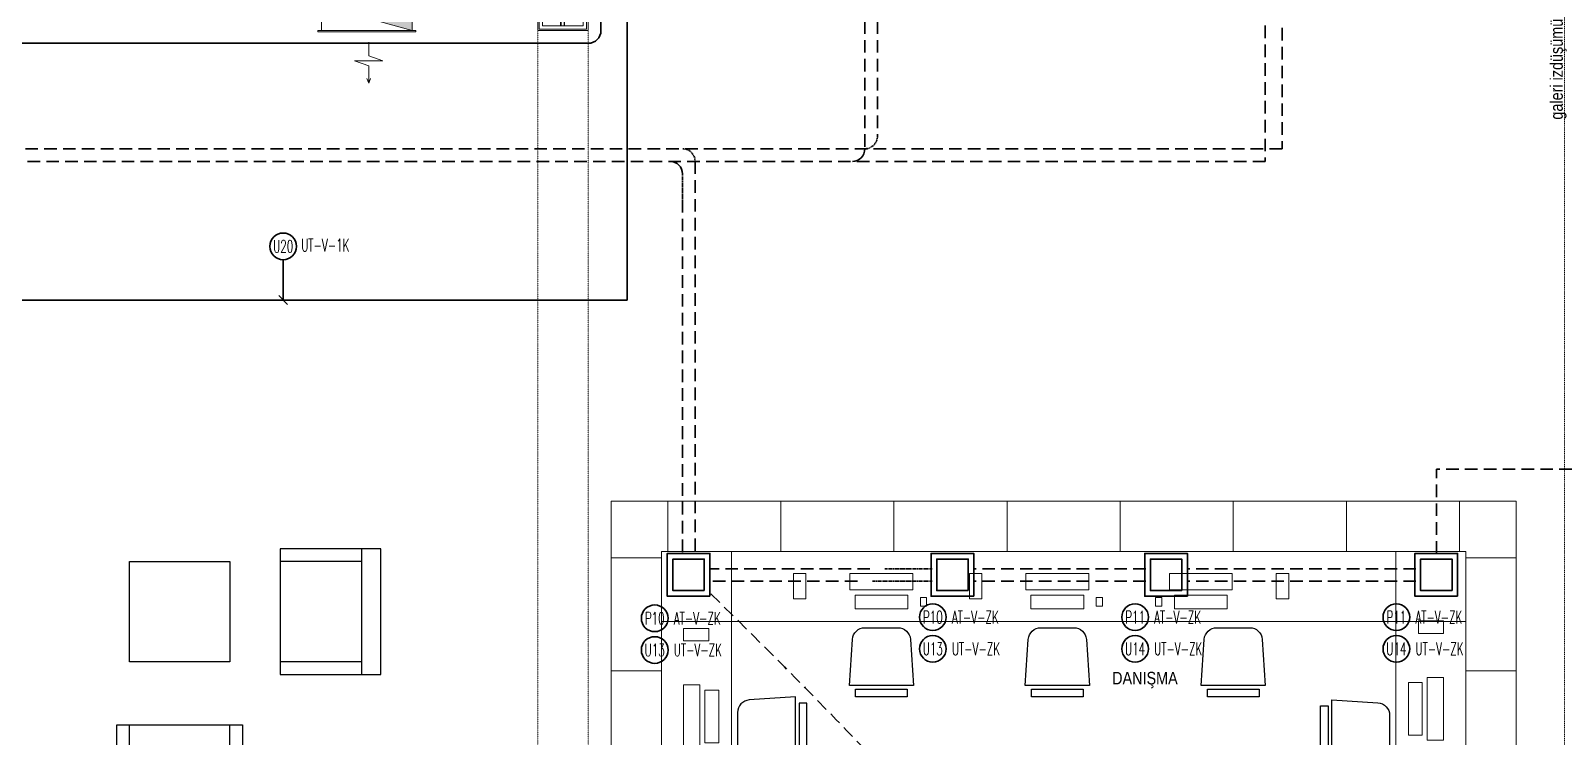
# Model space of a CAD drawing. Extents: x -1439 to 34962, y -872 to 8330.
# Drawn here: x 4082 to 5304, y 2549 to 3110 of the extents above; entities that cross this region are included whole.
import ezdxf
from ezdxf.enums import TextEntityAlignment as Align

# ---------------------------------------------------------------- set-up
doc = ezdxf.new("R2010")
doc.units = 0
doc.linetypes.add('DOT2', pattern=[0.125, 0, -0.125])
doc.linetypes.add('HIDDEN', pattern=[0.375, 0.25, -0.125])
doc.layers.get('0').update_dxf_attribs({"color": 9, "lineweight": 9})
for name, color, linetype, lineweight in [('05', 9, 'Continuous', 9), ('06D', 9, 'Continuous', 9), ('09', 9, 'Continuous', 9), ('10', 9, 'Continuous', 9), ('20', 9, 'DOT2', 9), ('21', 9, 'Continuous', 9), ('32-ekipman', 8, 'Continuous', 9), ('E-KABLO', 7, 'Continuous', 30), ('E-YAZI', 7, 'Continuous', 30)]:
    doc.layers.add(name, color=color, linetype=linetype, lineweight=lineweight)
doc.styles.add('E-YAZI', font='txttw.shx')
doc.styles.add('MuuM_TEXT-STANDART', font='ARIALN.TTF')

# ---------------------------------------------------------------- blocks, each defined once
blk = doc.blocks.new('p-vw-hoşgeldin tak')
at = {"layer": '06D'}
for points in [[(-541.1, 3.9), (-541.1, 36.1), (-508.9, 36.1), (-508.9, 3.9)], [(-530.7, 21.8), (-530.7, 3.9), (-533.4, 3.9), (-533.4, 36.1), (-530.7, 36.1)], [(-516.6, 21.8), (-516.6, 3.9), (-519.3, 3.9), (-519.3, 36.1), (-516.6, 36.1)], [(847.1, 3.9), (847.1, 36.1), (814.9, 36.1), (814.9, 3.9)], [(822.6, 21.8), (822.6, 3.9), (825.3, 3.9), (825.3, 36.1), (822.6, 36.1)], [(836.7, 21.8), (836.7, 3.9), (839.4, 3.9), (839.4, 36.1), (836.7, 36.1)], [(-541.1, 21.8), (-508.9, 21.8), (-508.9, 19.1), (-541.1, 19.1), (-541.1, 21.8)], [(-541.1, 21.4), (-508.9, 21.4), (-508.9, 18.7), (-541.1, 18.7), (-541.1, 21.4)], [(847.1, 21.8), (814.9, 21.8), (814.9, 19.1), (847.1, 19.1), (847.1, 21.8)], [(847.1, 21.4), (814.9, 21.4), (814.9, 18.7), (847.1, 18.7), (847.1, 21.4)]]:
    blk.add_lwpolyline(points, close=True, dxfattribs=at)
at = {"layer": '10'}
for points in [[(-545, 0), (-545, 40), (-505, 40), (-505, 0)], [(-506.2, 38.8), (-543.8, 38.8), (-506.2, 38.8), (-506.2, 1.2), (-543.8, 1.2), (-543.8, 38.8)], [(851, 0), (851, 40), (811, 40), (811, 0)], [(812.2, 38.8), (849.8, 38.8), (812.2, 38.8), (812.2, 1.2), (849.8, 1.2), (849.8, 38.8)]]:
    blk.add_lwpolyline(points, close=True, dxfattribs=at)
for points in [[(-530.7, 21.8), (-530.7, 33.8), (-529.9, 33.8), (-529.9, 29.3, 0.414214), (-528.7, 28.1), (-521.3, 28.1, 0.414214), (-520.1, 29.3), (-520.1, 33.8), (-519.3, 33.8), (-519.3, 21.8), (-520.1, 21.8), (-520.1, 26.4, 0.414214), (-521.3, 27.6), (-528.7, 27.6, 0.414214), (-529.9, 26.4), (-529.9, 21.8)], [(836.7, 21.8), (836.7, 33.8), (835.9, 33.8), (835.9, 29.3, -0.414214), (834.7, 28.1), (827.3, 28.1, -0.414214), (826.1, 29.3), (826.1, 33.8), (825.3, 33.8), (825.3, 21.8), (826.1, 21.8), (826.1, 26.4, -0.414214), (827.3, 27.6), (834.7, 27.6, -0.414214), (835.9, 26.4), (835.9, 21.8)], [(-530.7, 18.7), (-530.7, 6.7), (-529.9, 6.7), (-529.9, 11.2, -0.414214), (-528.7, 12.4), (-521.3, 12.4, -0.414214), (-520.1, 11.2), (-520.1, 6.7), (-519.3, 6.7), (-519.3, 18.7), (-520.1, 18.7), (-520.1, 14.1, -0.414214), (-521.3, 12.9), (-528.7, 12.9, -0.414214), (-529.9, 14.1), (-529.9, 18.7)], [(836.7, 18.7), (836.7, 6.7), (835.9, 6.7), (835.9, 11.2, 0.414214), (834.7, 12.4), (827.3, 12.4, 0.414214), (826.1, 11.2), (826.1, 6.7), (825.3, 6.7), (825.3, 18.7), (826.1, 18.7), (826.1, 14.1, 0.414214), (827.3, 12.9), (834.7, 12.9, 0.414214), (835.9, 14.1), (835.9, 18.7)]]:
    blk.add_lwpolyline(points, format="xyb", close=True, dxfattribs=at)
at = {"layer": '20'}
for points in [[(-505, 40), (811, 40)], [(-505, 0), (811, 0)]]:
    blk.add_lwpolyline(points, dxfattribs=at)
blk = doc.blocks.new('m-vw-tekli koltuk')
at = {"lineweight": -3, "ltscale": 0.5}
blk.add_lwpolyline([(-50, 0), (50, 0), (50, -80), (-50, -80)], close=True, dxfattribs=at)
for points in [[(-50, -15), (-50, -15), (50, -15)], [(-40, -15), (-40, -15), (-40, -80)], [(40, -15), (40, -15), (40, -80)]]:
    blk.add_lwpolyline(points, dxfattribs=at)
blk = doc.blocks.new('m-vw-sehpa')
at = {"lineweight": -3, "ltscale": 0.5}
blk.add_lwpolyline([(0, 0), (80, 0), (80, -80), (0, -80)], close=True, dxfattribs=at)
blk = doc.blocks.new('m-vw-sandalye')
at = {"lineweight": -3, "ltscale": 0.5}
blk.add_lwpolyline([(-20.5, 0), (20.5, 0), (20.5, -6), (-20.5, -6)], close=True, dxfattribs=at)
blk.add_lwpolyline([(-25.5, -9), (25.5, -9), (23.1, -45.7, -0.395265), (13.1, -55), (-13.1, -55, -0.395265), (-23.1, -45.7)], format="xyb", close=True, dxfattribs=at)
blk = doc.blocks.new('m-vw-bilgisayar-2')
for points in [[(38, 60), (18, 60), (18, 70), (38, 70)], [(25, 25), (38, 25), (38, -25), (25, -25)], [(10, 21), (21, 21), (21, -21), (10, -21)], [(12, -31), (19, -31), (19, -36), (12, -36)]]:
    blk.add_lwpolyline(points, close=True)
blk = doc.blocks.new('danısma')
at = {"layer": '05'}
for p, q in [((-5954.6, 23526.5), (-5954.6, 23486.5)), ((-5864.6, 23526.5), (-5864.6, 23486.5)), ((-5774.6, 23526.5), (-5774.6, 23486.5)), ((-5684.6, 23526.5), (-5684.6, 23486.5)), ((-5594.6, 23526.5), (-5594.6, 23486.5)), ((-5504.6, 23526.5), (-5504.6, 23486.5)), ((-5414.6, 23526.5), (-5414.6, 23486.5)), ((-5324.6, 23526.5), (-5324.6, 23486.5)), ((-5959.6, 23481.5), (-5999.6, 23481.5)), ((-5279.6, 23481.5), (-5319.6, 23481.5)), ((-5959.6, 23391.5), (-5999.6, 23391.5)), ((-5279.6, 23391.5), (-5319.6, 23391.5)), ((-5279.6, 23301.5), (-5319.6, 23301.5))]:
    blk.add_line(p, q, dxfattribs=at)
blk.add_lwpolyline([(-5279.6, 23301.5), (-5279.6, 23526.5), (-5999.6, 23526.5), (-5999.6, 23301.5), (-5959.6, 23301.5), (-5959.6, 23486.5), (-5319.6, 23486.5), (-5319.6, 23301.5), (-5279.6, 23301.5)], dxfattribs=at)
for points in [[(-5959.6, 23486.5), (-5959.6, 23430.9), (-5319.6, 23430.9), (-5319.6, 23486.5), (-5409.6, 23486.5)], [(-5959.6, 23301.5), (-5904, 23301.5), (-5904, 23486.5), (-5959.6, 23486.5)], [(-5319.6, 23301.5), (-5375.2, 23301.5), (-5375.2, 23486.5), (-5319.6, 23486.5)], [(-5951.6, 23223.5), (-5411.6, 23223.5), (-5411.6, 23263.5), (-5951.6, 23263.5)]]:
    blk.add_lwpolyline(points, close=True, dxfattribs=at)
at = {"layer": '05', "rotation": 90}
for p in [(-5784.6, 23430.9), (-5644.6, 23430.9)]:
    blk.add_blockref('m-vw-bilgisayar-2', p, dxfattribs=at)
at = {"layer": '05', "xscale": -1, "rotation": 270}
blk.add_blockref('m-vw-bilgisayar-2', (-5530.4, 23430.9), dxfattribs=at)
at = {"layer": '05', "xscale": -1}
blk.add_blockref('m-vw-bilgisayar-2', (-5904, 23355.3), dxfattribs=at)
at = {"layer": '05', "lineweight": -3}
for p, rotation in [((-5784.6, 23370.9), 180), ((-5644.6, 23370.9), 180), ((-5504.6, 23370.9), 180), ((-5435.2, 23343.1), 90)]:
    blk.add_blockref('m-vw-sandalye', p, dxfattribs=dict(at, rotation=rotation))
at = {"layer": '05'}
blk.add_blockref('m-vw-bilgisayar-2', (-5375.2, 23361.3), dxfattribs=at)
at = {"layer": '05', "lineweight": -3, "xscale": -1, "rotation": 270}
blk.add_blockref('m-vw-sandalye', (-5844, 23345.3), dxfattribs=at)
blk = doc.blocks.new('p-krt-yangindolabi_vw')
at = {"layer": '09'}
h = blk.add_hatch(color=252, dxfattribs=at)
h.dxf.hatch_style = 1
h.paths.add_polyline_path([(0, 20), (-72, 0), (0, 0)])
at = {"linetype": 'Continuous'}
blk.add_lwpolyline([(-35.9, 58), (-34.5, 61.9), (-34.5, 47.9), (-45.7, 44), (-23.3, 44), (-34.5, 40), (-34.5, 29.1)], dxfattribs=at)
for points in [[(-34.5, 61.9), (-35.9, 58)], [(-34.5, 61.9), (-33.1, 58)]]:
    blk.add_lwpolyline(points)
for points in [[(-72, 20), (-75, 20), (-75, 21), (3, 21), (3, 20)], [(-72, 0), (0, 0), (0, 20), (-72, 20)], [(0, 20), (-72, 0), (0, 0)]]:
    blk.add_lwpolyline(points, close=True)
blk = doc.blocks.new('E-DÖŞEME BUAT')
at = {"layer": 'E-YAZI', "color": 3}
blk.add_lwpolyline([(-34, 34), (0, 34), (0, 0), (-34, 0)], close=True, dxfattribs=at)
at = {"layer": 'E-YAZI', "color": 5}
blk.add_lwpolyline([(-29.5, 29.5), (-4.5, 29.5), (-4.5, 4.5), (-29.5, 4.5)], close=True, dxfattribs=at)

msp = doc.modelspace()

# ---------------------------------------------------------------- linework, layer by layer
at = {"layer": '20'}
msp.add_lwpolyline([(5282.84, 3972.5), (5282.84, 3912.5), (5302.84, 3912.5), (5302.84, 290.44), (5282.84, 290.44), (5282.83, 234.5)], dxfattribs=at)
at = {"layer": 'E-KABLO', "color": 4, "ltscale": 40}
for p, q in [((4556.93, 3936.27), (4556.93, 2896.16)), ((4556.93, 2896.16), (3589.29, 2896.16))]:
    msp.add_line(p, q, dxfattribs=at)
at = {"layer": 'E-KABLO', "color": 6, "linetype": 'HIDDEN', "ltscale": 40}
for p, q in [((4746.15, 3328), (4746.16, 3016.49)), ((5064.8, 3324.53), (5064.8, 3006.49)), ((5064.8, 3006.49), (3879, 3006.49)), ((4601.06, 2975.89), (4601.06, 2769.2)), ((4601.06, 2795.48), (4601.05, 2694.85)), ((6118.67, 2761.7), (5200.88, 2761.7)), ((5200.88, 2694.37), (5200.88, 2761.7)), ((4740.15, 2672.38), (4622.65, 2672.38)), ((4969.65, 2672.38), (4832.65, 2672.38)), ((5184.65, 2672.38), (5002.65, 2672.38))]:
    msp.add_line(p, q, dxfattribs=at)
at = {"layer": 'E-KABLO', "color": 4, "linetype": 'HIDDEN', "ltscale": 40}
for p, q in [((4756.15, 3328), (4756.16, 3026.49)), ((5078.12, 3322.63), (5078.12, 3016.49)), ((5078.12, 3016.49), (3889, 3016.49)), ((4611.06, 3006.49), (4611.05, 2694.5)), ((4750.15, 2682.38), (4622.65, 2682.38)), ((4969.65, 2682.38), (4832.65, 2682.38)), ((5184.65, 2682.38), (5002.65, 2682.38))]:
    msp.add_line(p, q, dxfattribs=at)
at = {"layer": 'E-KABLO', "color": 6, "ltscale": 40}
for p, q in [((4536.15, 3110.44), (4536.15, 3160.44)), ((3579.15, 3100.44), (4527.5, 3100.44))]:
    msp.add_line(p, q, dxfattribs=at)
at = {"layer": 'E-KABLO', "color": 6, "linetype": 'HIDDEN', "ltscale": 3}
for p, q in [((4601.06, 2996.49), (4601.06, 2967.81)), ((4799.65, 2672.38), (4752.15, 2672.38))]:
    msp.add_line(p, q, dxfattribs=at)
at = {"layer": 'E-KABLO', "color": 20, "linetype": 'Continuous'}
for p, q in [((4283.26, 2928.26), (4283.26, 2896.16)), ((4279.7, 2899.67), (4286.82, 2892.64))]:
    msp.add_line(p, q, dxfattribs=at)
at = {"layer": 'E-KABLO', "color": 4, "linetype": 'HIDDEN', "ltscale": 3}
msp.add_line((4799.65, 2682.38), (4762.15, 2682.38), dxfattribs=at)
at = {"layer": 'E-KABLO', "color": 20, "linetype": 'Continuous'}
msp.add_circle((4283.26, 2938.87), 10.61, dxfattribs=at)
at = {"layer": 'E-KABLO', "color": 7, "linetype": 'Continuous'}
for centre in [(4578.91, 2642.89), (4800.18, 2643.79), (4961.14, 2643.79), (5169.06, 2643.79), (4578.91, 2617.67), (4800.18, 2618.57), (4961.14, 2618.57), (5169.06, 2618.57)]:
    msp.add_circle(centre, 10.61, dxfattribs=at)
at = {"layer": 'E-KABLO', "color": 6, "ltscale": 40}
for centre, start, end in [((4526.15, 3110.44), 270, 0), ((4736.16, 3016.49), 270, 0), ((4591.06, 2996.49), 0, 90)]:
    msp.add_arc(centre, 10, start, end, dxfattribs=at)
at = {"layer": 'E-KABLO', "color": 4, "linetype": 'HIDDEN', "ltscale": 3}
for centre, start, end in [((4601.06, 3006.49), 0, 90), ((4746.16, 3026.49), 270, 0)]:
    msp.add_arc(centre, 10, start, end, dxfattribs=at)
at = {"layer": 'E-KABLO', "color": 6, "linetype": 'HIDDEN', "ltscale": 40}
msp.add_spline([(4623.64, 2662.41), (4876.01, 2384.61), (4955.78, 2265.32)], degree=3, dxfattribs=at)

# ---------------------------------------------------------------- block references
at = {"layer": '05'}
msp.add_blockref('danısma', (10543.89, -20790.46), dxfattribs=at)
at = {"layer": '05', "lineweight": -3}
for name, p, rotation in [('m-vw-sehpa', (4160.84, 2608.19), 90), ('m-vw-tekli koltuk', (4200.84, 2478.19), 180)]:
    msp.add_blockref(name, p, dxfattribs=dict(at, rotation=rotation))
at = {"layer": '05', "lineweight": -3, "xscale": -1, "rotation": 270}
msp.add_blockref('m-vw-tekli koltuk', (4360.84, 2648.19), dxfattribs=at)
at = {"layer": '10', "rotation": 89.99999999999999}
msp.add_blockref('p-vw-hoşgeldin tak', (4525.84, 2299.5), dxfattribs=at)
at = {"layer": '32-ekipman', "xscale": -1, "rotation": 180}
msp.add_blockref('p-krt-yangindolabi_vw', (4385.84, 3130.5), dxfattribs=at)
at = {"layer": 'E-YAZI', "color": 1, "rotation": 180}
for p in [(4588.84, 2694.5), (4798.84, 2694.5), (4968.84, 2694.5), (5183.84, 2694.5)]:
    msp.add_blockref('E-DÖŞEME BUAT', p, dxfattribs=at)

# ---------------------------------------------------------------- texts
at = {"layer": '21', "style": 'MuuM_TEXT-STANDART'}
msp.add_text('galeri izdüşümü', height=10, rotation=90, dxfattribs=at).set_placement((5291.5, 3119.93), align=Align.TOP_RIGHT)
msp.add_text('DANIŞMA', height=10, dxfattribs=at).set_placement((4995.08, 2600.3), align=Align.TOP_RIGHT)
at = {"layer": 'E-KABLO', "color": 20, "linetype": 'Continuous', "style": 'E-YAZI', "width": 0.6}
msp.add_text('U20', height=10, dxfattribs=at).set_placement((4283.26, 2938.87), align=Align.MIDDLE_CENTER)
msp.add_text('UT-V-1K', height=10, dxfattribs=at).set_placement((4297.61, 2934.84, 0))
at = {"layer": 'E-KABLO', "color": 3, "linetype": 'Continuous', "style": 'E-YAZI', "width": 0.6}
for s, p in [('P10', (4578.91, 2642.89)), ('P10', (4800.18, 2643.79)), ('P11', (4961.14, 2643.79)), ('P11', (5169.06, 2643.79)), ('U13', (4578.91, 2617.67)), ('U13', (4800.18, 2618.57)), ('U14', (4961.14, 2618.57)), ('U14', (5169.06, 2618.57))]:
    msp.add_text(s, height=10, dxfattribs=at).set_placement(p, align=Align.MIDDLE_CENTER)
at = {"layer": 'E-YAZI', "color": 3, "style": 'E-YAZI', "width": 0.6}
for s, p in [('AT-V-ZK', (4594.09, 2637.9, 0)), ('AT-V-ZK', (4815.37, 2638.79, 0)), ('AT-V-ZK', (4976.32, 2638.79, 0)), ('AT-V-ZK', (5184.24, 2638.79, 0)), ('UT-V-ZK', (4594.09, 2612.67, 0)), ('UT-V-ZK', (4815.37, 2613.57, 0)), ('UT-V-ZK', (4976.32, 2613.57, 0)), ('UT-V-ZK', (5184.24, 2613.57, 0))]:
    msp.add_text(s, height=10, dxfattribs=at).set_placement(p)

doc.saveas('drawing.dxf')
